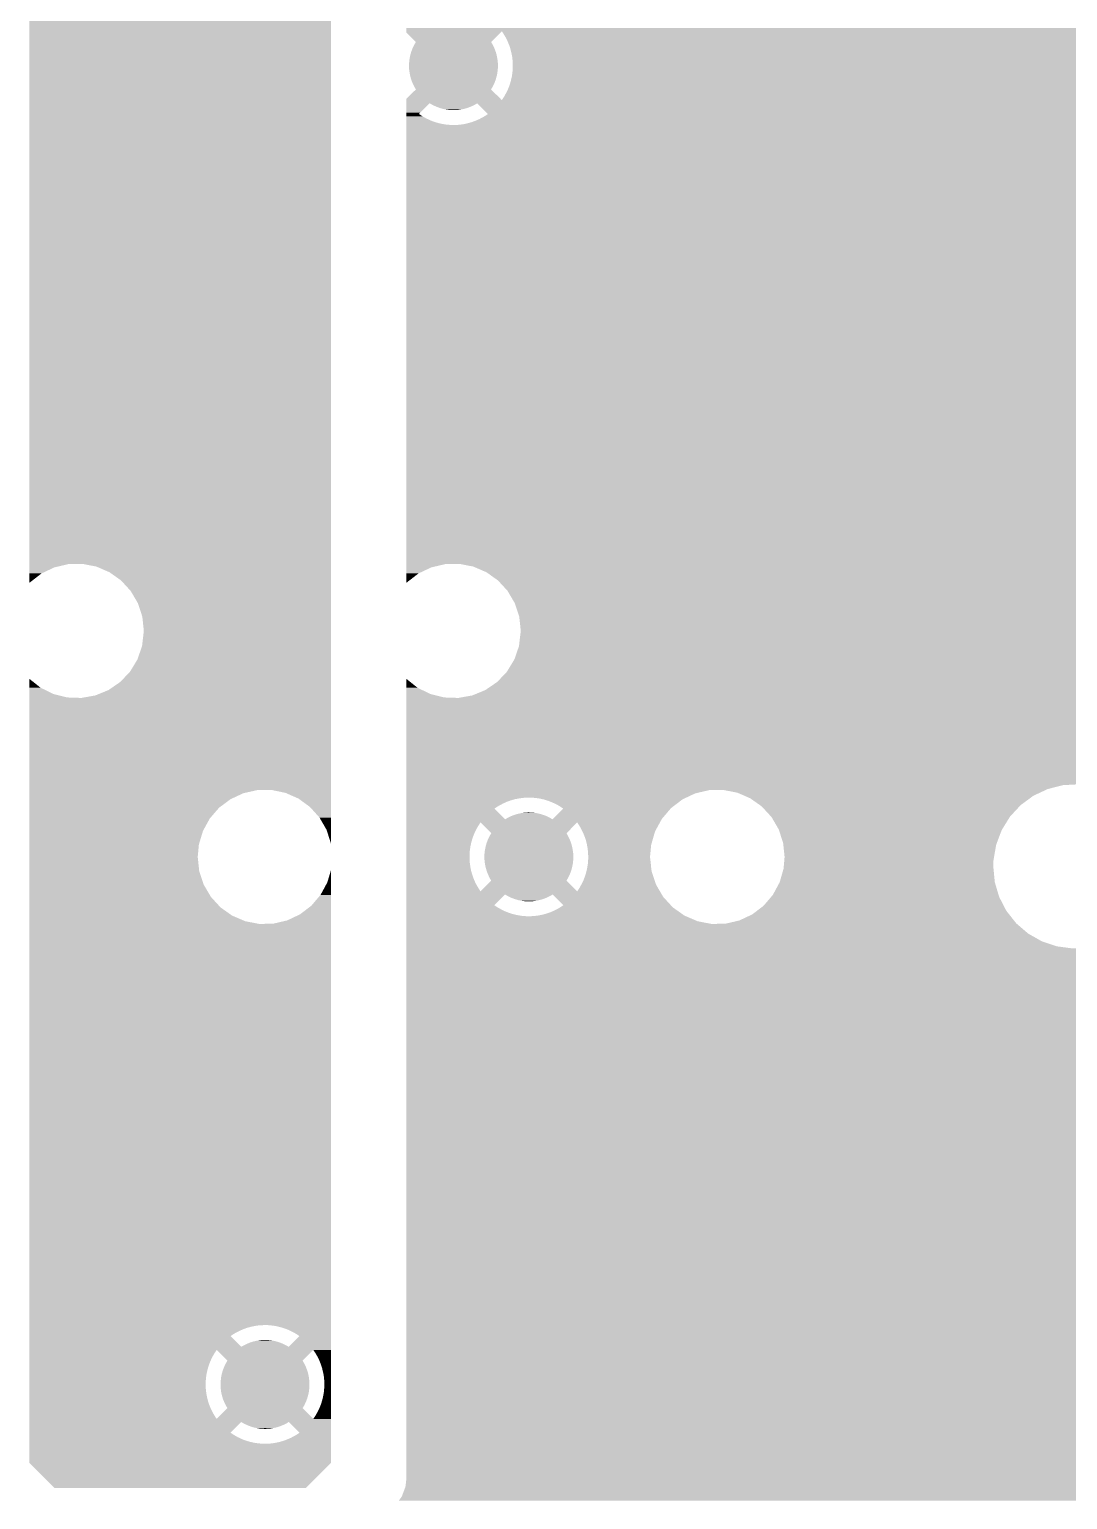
# Model space of a CAD drawing. Extents: x 295 to 953, y 10 to 290.
# Drawn here: x 787.77 to 803.16, y 104.73 to 126.54 of the extents above; entities that cross this region are included whole.
import ezdxf

# ---------------------------------------------------------------- set-up
doc = ezdxf.new("R2010")
doc.units = 0
doc.header["$LTSCALE"] = 5
doc.header["$MEASUREMENT"] = 0
doc.layers.add('PWR1', color=7, linetype='CONTINUOUS')

msp = doc.modelspace()

# ---------------------------------------------------------------- linework, layer by layer
at = {"layer": 'PWR1'}
for points in [[(787.768, 125.299), (787.768, 134.504), (792.238, 125.299), (792.238, 134.504)], [(793.356, 126.516), (793.356, 126.555), (832.612, 126.516), (832.612, 126.555)], [(793.356, 126.509), (793.356, 126.516), (806.68, 126.509), (806.813, 126.516)], [(793.356, 126.491), (793.356, 126.509), (794.753, 126.491), (794.771, 126.509)], [(793.497, 126.35), (793.356, 126.491), (794.612, 126.35), (794.753, 126.491)], [(794.775, 126.503), (794.771, 126.509), (806.58, 126.503), (806.68, 126.509)], [(794.795, 126.473), (794.775, 126.503), (806.462, 126.473), (806.58, 126.503)], [(794.811, 126.445), (794.795, 126.473), (806.354, 126.445), (806.462, 126.473)], [(793.431, 126.211), (793.447, 126.253), (794.678, 126.211), (794.662, 126.253)], [(793.447, 126.253), (793.45, 126.261), (794.662, 126.253), (794.659, 126.261)], [(793.45, 126.261), (793.47, 126.303), (794.659, 126.261), (794.639, 126.303)], [(793.47, 126.303), (793.474, 126.31), (794.639, 126.303), (794.635, 126.31)], [(793.474, 126.31), (793.497, 126.35), (794.635, 126.31), (794.612, 126.35)], [(794.827, 126.419), (794.811, 126.445), (806.298, 126.419), (806.354, 126.445)], [(794.855, 126.363), (794.827, 126.419), (806.179, 126.363), (806.298, 126.419)], [(794.862, 126.346), (794.855, 126.363), (806.144, 126.346), (806.179, 126.363)], [(794.879, 126.305), (794.862, 126.346), (806.088, 126.305), (806.144, 126.346)], [(794.899, 126.245), (794.879, 126.305), (806.007, 126.245), (806.088, 126.305)], [(793.395, 125.998), (793.397, 126.043), (794.714, 125.998), (794.712, 126.043)], [(793.397, 126.043), (793.398, 126.052), (794.712, 126.043), (794.711, 126.052)], [(793.398, 126.052), (793.403, 126.097), (794.711, 126.052), (794.706, 126.097)], [(793.403, 126.097), (793.404, 126.106), (794.706, 126.097), (794.705, 126.106)], [(793.404, 126.106), (793.413, 126.15), (794.705, 126.106), (794.695, 126.15)], [(793.413, 126.15), (793.415, 126.159), (794.695, 126.15), (794.694, 126.159)], [(793.415, 126.159), (793.428, 126.203), (794.694, 126.159), (794.681, 126.203)], [(793.428, 126.203), (793.431, 126.211), (794.681, 126.203), (794.678, 126.211)], [(794.908, 126.208), (794.899, 126.245), (805.956, 126.208), (806.007, 126.245)], [(794.914, 126.184), (794.908, 126.208), (805.934, 126.184), (805.956, 126.208)], [(794.926, 126.123), (794.914, 126.184), (805.877, 126.123), (805.934, 126.184)], [(794.932, 126.06), (794.926, 126.123), (805.819, 126.06), (805.877, 126.123)], [(794.933, 126.037), (794.932, 126.06), (805.797, 126.037), (805.819, 126.06)], [(794.934, 125.998), (794.933, 126.037), (805.773, 125.998), (805.797, 126.037)], [(793.397, 125.952), (793.395, 125.998), (794.712, 125.952), (794.714, 125.998)], [(793.397, 125.943), (793.397, 125.952), (794.711, 125.943), (794.712, 125.952)], [(793.403, 125.898), (793.397, 125.943), (794.706, 125.898), (794.711, 125.943)], [(793.404, 125.889), (793.403, 125.898), (794.705, 125.889), (794.706, 125.898)], [(793.413, 125.845), (793.404, 125.889), (794.696, 125.845), (794.705, 125.889)], [(793.415, 125.836), (793.413, 125.845), (794.693, 125.836), (794.696, 125.845)], [(793.428, 125.793), (793.415, 125.836), (794.681, 125.793), (794.693, 125.836)], [(794.904, 125.769), (794.918, 125.83), (805.648, 125.769), (805.671, 125.83)], [(794.918, 125.83), (794.92, 125.838), (805.671, 125.83), (805.675, 125.838)], [(794.92, 125.838), (794.928, 125.892), (805.675, 125.838), (805.708, 125.892)], [(794.928, 125.892), (794.933, 125.954), (805.708, 125.892), (805.746, 125.954)], [(794.933, 125.954), (794.934, 125.998), (805.746, 125.954), (805.773, 125.998)], [(793.356, 125.505), (793.497, 125.645), (794.753, 125.505), (794.612, 125.645)], [(793.43, 125.784), (793.428, 125.793), (794.678, 125.784), (794.681, 125.793)], [(793.447, 125.742), (793.43, 125.784), (794.662, 125.742), (794.678, 125.784)], [(793.45, 125.734), (793.447, 125.742), (794.658, 125.734), (794.662, 125.742)], [(793.47, 125.693), (793.45, 125.734), (794.639, 125.693), (794.658, 125.734)], [(793.474, 125.685), (793.47, 125.693), (794.635, 125.685), (794.639, 125.693)], [(793.497, 125.646), (793.474, 125.685), (794.612, 125.646), (794.635, 125.685)], [(793.497, 125.645), (793.497, 125.646), (794.612, 125.645), (794.612, 125.646)], [(794.805, 125.539), (794.836, 125.594), (805.578, 125.539), (805.587, 125.594)], [(794.836, 125.594), (794.849, 125.621), (805.587, 125.594), (805.592, 125.621)], [(794.849, 125.621), (794.863, 125.65), (805.592, 125.621), (805.603, 125.65)], [(794.863, 125.65), (794.886, 125.709), (805.603, 125.65), (805.626, 125.709)], [(794.886, 125.709), (794.904, 125.769), (805.626, 125.709), (805.648, 125.769)], [(793.356, 125.504), (793.356, 125.505), (794.753, 125.504), (794.753, 125.505)], [(793.356, 125.487), (793.356, 125.504), (794.771, 125.487), (794.753, 125.504)], [(793.356, 125.44), (793.356, 125.487), (805.561, 125.44), (805.569, 125.487)], [(793.356, 125.299), (793.356, 125.44), (793.561, 125.299), (793.702, 125.44)], [(793.735, 125.421), (793.702, 125.44), (794.375, 125.421), (794.406, 125.44)], [(793.749, 125.413), (793.735, 125.421), (794.358, 125.413), (794.375, 125.421)], [(793.784, 125.397), (793.749, 125.413), (794.326, 125.397), (794.358, 125.413)], [(793.798, 125.39), (793.784, 125.397), (794.309, 125.39), (794.326, 125.397)], [(793.834, 125.377), (793.798, 125.39), (794.276, 125.377), (794.309, 125.39)], [(793.849, 125.371), (793.834, 125.377), (794.258, 125.371), (794.276, 125.377)], [(794.456, 125.391), (794.406, 125.44), (805.552, 125.391), (805.561, 125.44)], [(794.547, 125.299), (794.456, 125.391), (805.549, 125.299), (805.552, 125.391)], [(794.771, 125.487), (794.805, 125.539), (805.569, 125.487), (805.578, 125.539)], [(787.768, 118.609), (787.768, 125.299), (792.238, 118.609), (792.238, 125.299)], [(793.356, 125.281), (793.356, 125.299), (793.543, 125.281), (793.561, 125.299)], [(793.356, 125.247), (793.356, 125.281), (793.596, 125.247), (793.543, 125.281)], [(793.356, 125.216), (793.356, 125.247), (793.65, 125.216), (793.596, 125.247)], [(793.356, 125.189), (793.356, 125.216), (793.707, 125.189), (793.65, 125.216)], [(793.356, 125.166), (793.356, 125.189), (793.765, 125.166), (793.707, 125.189)], [(793.356, 125.148), (793.356, 125.166), (793.825, 125.148), (793.765, 125.166)], [(793.886, 125.36), (793.849, 125.371), (794.224, 125.36), (794.258, 125.371)], [(793.902, 125.356), (793.886, 125.36), (794.205, 125.356), (794.224, 125.36)], [(793.94, 125.349), (793.902, 125.356), (794.171, 125.349), (794.205, 125.356)], [(793.955, 125.346), (793.94, 125.349), (794.15, 125.346), (794.171, 125.349)], [(793.996, 125.341), (793.955, 125.346), (794.117, 125.341), (794.15, 125.346)], [(794.009, 125.34), (793.996, 125.341), (794.091, 125.34), (794.117, 125.341)], [(794.063, 125.338), (794.009, 125.34), (794.063, 125.338), (794.091, 125.34)], [(794.26, 125.142), (794.32, 125.159), (805.564, 125.142), (805.562, 125.159)], [(794.32, 125.159), (794.379, 125.18), (805.562, 125.159), (805.56, 125.18)], [(794.379, 125.18), (794.437, 125.205), (805.56, 125.18), (805.558, 125.205)], [(794.437, 125.205), (794.492, 125.234), (805.558, 125.205), (805.555, 125.234)], [(794.492, 125.234), (794.546, 125.267), (805.555, 125.234), (805.552, 125.267)], [(794.546, 125.267), (794.565, 125.281), (805.552, 125.267), (805.551, 125.281)], [(794.565, 125.281), (794.547, 125.299), (805.551, 125.281), (805.549, 125.299)], [(793.356, 125.134), (793.356, 125.148), (793.886, 125.134), (793.825, 125.148)], [(793.356, 125.124), (793.356, 125.134), (793.948, 125.124), (793.886, 125.134)], [(793.356, 125.119), (793.356, 125.124), (794.011, 125.119), (793.948, 125.124)], [(793.356, 125.118), (793.356, 125.119), (794.074, 125.118), (794.011, 125.119)], [(793.356, 125.067), (793.356, 125.118), (805.571, 125.067), (805.566, 125.118)], [(793.356, 124.844), (793.356, 125.067), (805.637, 124.844), (805.571, 125.067)], [(794.074, 125.118), (794.136, 125.121), (805.566, 125.118), (805.566, 125.121)], [(794.136, 125.121), (794.198, 125.129), (805.566, 125.121), (805.565, 125.129)], [(794.198, 125.129), (794.26, 125.142), (805.565, 125.129), (805.564, 125.142)], [(793.356, 124.637), (793.356, 124.844), (805.745, 124.637), (805.637, 124.844)], [(793.356, 124.454), (793.356, 124.637), (805.89, 124.454), (805.745, 124.637)], [(793.356, 124.302), (793.356, 124.454), (806.067, 124.302), (805.89, 124.454)], [(793.356, 124.187), (793.356, 124.302), (806.269, 124.187), (806.067, 124.302)], [(793.356, 124.113), (793.356, 124.187), (806.49, 124.113), (806.269, 124.187)], [(793.356, 124.082), (793.356, 124.113), (806.721, 124.082), (806.49, 124.113)], [(793.356, 122.102), (793.356, 124.082), (832.612, 122.102), (832.612, 124.082)], [(793.356, 122.098), (793.356, 122.102), (824.107, 122.098), (824.317, 122.102)], [(793.356, 122.05), (793.356, 122.098), (823.901, 122.05), (824.107, 122.098)], [(793.356, 121.96), (793.356, 122.05), (823.711, 121.96), (823.901, 122.05)], [(793.356, 121.832), (793.356, 121.96), (823.543, 121.832), (823.711, 121.96)], [(793.356, 121.671), (793.356, 121.832), (823.406, 121.671), (823.543, 121.832)], [(793.356, 121.486), (793.356, 121.671), (823.306, 121.486), (823.406, 121.671)], [(793.356, 121.283), (793.356, 121.486), (823.248, 121.283), (823.306, 121.486)], [(793.356, 121.108), (793.356, 121.283), (823.232, 121.108), (823.248, 121.283)], [(793.356, 120.898), (793.356, 121.108), (823.254, 120.898), (823.232, 121.108)], [(793.356, 120.698), (793.356, 120.898), (823.32, 120.698), (823.254, 120.898)], [(793.356, 120.516), (793.356, 120.698), (823.427, 120.516), (823.32, 120.698)], [(793.356, 120.361), (793.356, 120.516), (823.569, 120.361), (823.427, 120.516)], [(793.356, 120.238), (793.356, 120.361), (823.741, 120.238), (823.569, 120.361)], [(793.356, 120.155), (793.356, 120.238), (823.935, 120.155), (823.741, 120.238)], [(793.356, 120.115), (793.356, 120.155), (824.142, 120.115), (823.935, 120.155)], [(793.356, 118.609), (793.356, 120.115), (832.612, 118.609), (832.612, 120.115)], [(787.768, 118.605), (787.768, 118.609), (788.343, 118.605), (788.554, 118.609)], [(787.768, 118.557), (787.768, 118.605), (788.138, 118.557), (788.343, 118.605)], [(787.768, 118.467), (787.768, 118.557), (787.947, 118.467), (788.138, 118.557)], [(787.768, 118.329), (787.768, 118.467), (787.769, 118.329), (787.947, 118.467)], [(788.761, 118.569), (788.554, 118.609), (792.238, 118.569), (792.238, 118.609)], [(788.955, 118.485), (788.761, 118.569), (792.238, 118.485), (792.238, 118.569)], [(789.127, 118.363), (788.955, 118.485), (792.238, 118.363), (792.238, 118.485)], [(793.356, 118.605), (793.356, 118.609), (793.931, 118.605), (794.142, 118.609)], [(793.356, 118.557), (793.356, 118.605), (793.726, 118.557), (793.931, 118.605)], [(793.356, 118.467), (793.356, 118.557), (793.535, 118.467), (793.726, 118.557)], [(793.356, 118.329), (793.356, 118.467), (793.357, 118.329), (793.535, 118.467)], [(794.349, 118.569), (794.142, 118.609), (832.612, 118.569), (832.612, 118.609)], [(794.519, 118.495), (794.349, 118.569), (832.612, 118.495), (832.612, 118.569)], [(794.527, 118.492), (794.519, 118.495), (826.942, 118.492), (827.004, 118.495)], [(794.543, 118.485), (794.527, 118.492), (826.89, 118.485), (826.942, 118.492)], [(794.545, 118.484), (794.543, 118.485), (826.879, 118.484), (826.89, 118.485)], [(794.562, 118.471), (794.545, 118.484), (826.818, 118.471), (826.879, 118.484)], [(794.586, 118.455), (794.562, 118.471), (826.758, 118.455), (826.818, 118.471)], [(794.616, 118.433), (794.586, 118.455), (826.699, 118.433), (826.758, 118.455)], [(794.651, 118.408), (794.616, 118.433), (826.641, 118.408), (826.699, 118.433)], [(794.692, 118.379), (794.651, 118.408), (826.586, 118.379), (826.641, 118.408)], [(787.769, 118.328), (787.768, 118.329), (787.769, 118.328), (787.769, 118.329)], [(789.269, 118.208), (789.127, 118.363), (792.238, 118.208), (792.238, 118.363)], [(789.376, 118.026), (789.269, 118.208), (792.238, 118.026), (792.238, 118.208)], [(793.357, 118.328), (793.356, 118.329), (793.357, 118.328), (793.357, 118.329)], [(794.715, 118.363), (794.692, 118.379), (826.56, 118.363), (826.586, 118.379)], [(794.731, 118.346), (794.715, 118.363), (826.532, 118.346), (826.56, 118.363)], [(794.743, 118.332), (794.731, 118.346), (826.513, 118.332), (826.532, 118.346)], [(794.857, 118.208), (794.743, 118.332), (826.637, 118.208), (826.513, 118.332)], [(794.877, 118.173), (794.857, 118.208), (826.671, 118.173), (826.637, 118.208)], [(789.442, 117.825), (789.376, 118.026), (792.238, 117.825), (792.238, 118.026)], [(794.904, 118.127), (794.877, 118.173), (832.612, 118.127), (832.612, 118.173)], [(794.935, 118.074), (794.904, 118.127), (826.272, 118.074), (826.307, 118.127)], [(794.964, 118.026), (794.935, 118.074), (826.245, 118.026), (826.272, 118.074)], [(794.966, 118.02), (794.964, 118.026), (826.242, 118.02), (826.245, 118.026)], [(794.984, 117.963), (794.966, 118.02), (826.215, 117.963), (826.242, 118.02)], [(795.003, 117.905), (794.984, 117.963), (826.192, 117.905), (826.215, 117.963)], [(789.464, 117.616), (789.442, 117.825), (792.238, 117.616), (792.238, 117.825)], [(795.023, 117.845), (795.003, 117.905), (826.174, 117.845), (826.192, 117.905)], [(795.03, 117.825), (795.023, 117.845), (826.169, 117.825), (826.174, 117.845)], [(795.034, 117.783), (795.03, 117.825), (826.16, 117.783), (826.169, 117.825)], [(795.041, 117.722), (795.034, 117.783), (826.15, 117.722), (826.16, 117.783)], [(789.438, 117.391), (789.464, 117.616), (792.238, 117.391), (792.238, 117.616)], [(795.035, 117.472), (795.042, 117.534), (826.155, 117.472), (826.147, 117.534)], [(795.047, 117.659), (795.041, 117.722), (826.145, 117.659), (826.15, 117.722)], [(795.042, 117.534), (795.05, 117.596), (826.147, 117.534), (826.144, 117.596)], [(795.052, 117.616), (795.047, 117.659), (826.144, 117.616), (826.145, 117.659)], [(795.05, 117.596), (795.052, 117.616), (826.144, 117.596), (826.144, 117.616)], [(789.369, 117.191), (789.438, 117.391), (792.238, 117.191), (792.238, 117.391)], [(794.991, 117.291), (795.012, 117.35), (826.206, 117.291), (826.185, 117.35)], [(795.012, 117.35), (795.026, 117.391), (826.185, 117.35), (826.173, 117.391)], [(795.026, 117.391), (795.028, 117.41), (826.173, 117.391), (826.168, 117.41)], [(795.028, 117.41), (795.035, 117.472), (826.168, 117.41), (826.155, 117.472)], [(789.26, 117.011), (789.369, 117.191), (792.238, 117.011), (792.238, 117.191)], [(794.876, 117.058), (794.904, 117.105), (832.612, 117.058), (832.612, 117.105)], [(794.904, 117.105), (794.916, 117.124), (826.307, 117.105), (826.293, 117.124)], [(794.916, 117.124), (794.949, 117.178), (826.293, 117.124), (826.26, 117.178)], [(794.949, 117.178), (794.957, 117.191), (826.26, 117.178), (826.253, 117.191)], [(794.957, 117.191), (794.972, 117.233), (826.253, 117.191), (826.231, 117.233)], [(794.972, 117.233), (794.991, 117.291), (826.231, 117.233), (826.206, 117.291)], [(787.768, 116.772), (787.768, 116.903), (787.934, 116.772), (787.769, 116.903)], [(789.115, 116.858), (789.26, 117.011), (792.238, 116.858), (792.238, 117.011)], [(793.356, 116.772), (793.356, 116.903), (793.522, 116.772), (793.357, 116.903)], [(794.709, 116.865), (794.742, 116.899), (826.565, 116.865), (826.513, 116.899)], [(794.742, 116.899), (794.848, 117.011), (826.513, 116.899), (826.624, 117.011)], [(794.848, 117.011), (794.876, 117.058), (826.624, 117.011), (826.671, 117.058)], [(787.768, 116.679), (787.768, 116.772), (788.123, 116.679), (787.934, 116.772)], [(787.768, 116.628), (787.768, 116.679), (788.328, 116.628), (788.123, 116.679)], [(788.539, 116.621), (788.746, 116.658), (792.238, 116.621), (792.238, 116.658)], [(788.746, 116.658), (788.941, 116.738), (792.238, 116.658), (792.238, 116.738)], [(788.941, 116.738), (789.115, 116.858), (792.238, 116.738), (792.238, 116.858)], [(793.356, 116.679), (793.356, 116.772), (793.711, 116.679), (793.522, 116.772)], [(793.356, 116.628), (793.356, 116.679), (793.916, 116.628), (793.711, 116.679)], [(794.127, 116.621), (794.334, 116.658), (832.612, 116.621), (832.612, 116.658)], [(794.334, 116.658), (794.523, 116.736), (832.612, 116.658), (832.612, 116.736)], [(794.523, 116.736), (794.525, 116.737), (827.043, 116.736), (826.98, 116.737)], [(794.525, 116.737), (794.529, 116.738), (826.98, 116.737), (826.959, 116.738)], [(794.529, 116.738), (794.534, 116.742), (826.959, 116.738), (826.918, 116.742)], [(794.534, 116.742), (794.548, 116.752), (826.918, 116.742), (826.856, 116.752)], [(794.548, 116.752), (794.569, 116.766), (826.856, 116.752), (826.795, 116.766)], [(794.569, 116.766), (794.596, 116.784), (826.795, 116.766), (826.735, 116.784)], [(794.596, 116.784), (794.629, 116.807), (826.735, 116.784), (826.676, 116.807)], [(794.629, 116.807), (794.668, 116.834), (826.676, 116.807), (826.619, 116.834)], [(794.668, 116.834), (794.703, 116.858), (826.619, 116.834), (826.577, 116.858)], [(794.703, 116.858), (794.709, 116.865), (826.577, 116.858), (826.565, 116.865)], [(787.768, 116.621), (787.768, 116.628), (788.539, 116.621), (788.328, 116.628)], [(787.768, 115.256), (787.768, 116.621), (792.238, 115.256), (792.238, 116.621)], [(793.356, 116.621), (793.356, 116.628), (794.127, 116.621), (793.916, 116.628)], [(793.356, 115.815), (793.356, 116.621), (832.612, 115.815), (832.612, 116.621)], [(793.356, 115.811), (793.356, 115.815), (807.343, 115.811), (807.553, 115.815)], [(793.356, 115.763), (793.356, 115.811), (807.137, 115.763), (807.343, 115.811)], [(793.356, 115.673), (793.356, 115.763), (806.947, 115.673), (807.137, 115.763)], [(793.356, 115.545), (793.356, 115.673), (806.779, 115.545), (806.947, 115.673)], [(793.356, 115.385), (793.356, 115.545), (806.642, 115.385), (806.779, 115.545)], [(793.356, 115.34), (793.356, 115.385), (806.618, 115.34), (806.642, 115.385)], [(787.768, 115.254), (787.768, 115.256), (791.146, 115.254), (791.357, 115.256)], [(787.768, 115.208), (787.768, 115.254), (790.941, 115.208), (791.146, 115.254)], [(787.768, 115.119), (787.768, 115.208), (790.749, 115.119), (790.941, 115.208)], [(791.564, 115.213), (791.357, 115.256), (792.238, 115.213), (792.238, 115.256)], [(791.757, 115.128), (791.564, 115.213), (792.238, 115.128), (792.238, 115.213)], [(791.927, 115.004), (791.757, 115.128), (792.238, 115.004), (792.238, 115.128)], [(793.356, 115.327), (793.356, 115.34), (803.088, 115.327), (803.32, 115.34)], [(793.356, 115.269), (793.356, 115.327), (802.862, 115.269), (803.088, 115.327)], [(793.356, 115.256), (793.356, 115.269), (802.835, 115.256), (802.862, 115.269)], [(793.356, 115.253), (793.356, 115.256), (797.843, 115.253), (798.054, 115.256)], [(793.356, 115.205), (793.356, 115.253), (797.638, 115.205), (797.843, 115.253)], [(793.356, 115.143), (793.356, 115.205), (797.506, 115.143), (797.638, 115.205)], [(793.356, 115.139), (793.356, 115.143), (795.09, 115.139), (795.153, 115.143)], [(793.356, 115.131), (793.356, 115.139), (795.028, 115.131), (795.09, 115.139)], [(793.356, 115.119), (793.356, 115.131), (794.966, 115.119), (795.028, 115.131)], [(795.215, 115.142), (795.153, 115.143), (797.505, 115.142), (797.506, 115.143)], [(795.278, 115.137), (795.215, 115.142), (797.493, 115.137), (797.505, 115.142)], [(795.34, 115.127), (795.278, 115.137), (797.473, 115.127), (797.493, 115.137)], [(795.392, 115.115), (795.34, 115.127), (797.447, 115.115), (797.473, 115.127)], [(798.261, 115.216), (798.054, 115.256), (802.749, 115.216), (802.835, 115.256)], [(798.368, 115.17), (798.261, 115.216), (802.651, 115.17), (802.749, 115.216)], [(798.454, 115.132), (798.368, 115.17), (802.6, 115.132), (802.651, 115.17)], [(798.596, 115.032), (798.454, 115.132), (802.463, 115.032), (802.6, 115.132)], [(787.768, 114.993), (787.768, 115.119), (790.58, 114.993), (790.749, 115.119)], [(787.768, 114.833), (787.768, 114.993), (790.442, 114.833), (790.58, 114.993)], [(792.068, 114.847), (791.927, 115.004), (792.238, 114.847), (792.238, 115.004)], [(793.356, 115.102), (793.356, 115.119), (794.906, 115.102), (794.966, 115.119)], [(793.356, 115.081), (793.356, 115.102), (794.847, 115.081), (794.906, 115.102)], [(793.356, 115.055), (793.356, 115.081), (794.79, 115.055), (794.847, 115.081)], [(793.356, 115.026), (793.356, 115.055), (794.734, 115.026), (794.79, 115.055)], [(793.356, 114.993), (793.356, 115.026), (794.681, 114.993), (794.734, 115.026)], [(793.356, 114.979), (793.356, 114.993), (794.661, 114.979), (794.681, 114.993)], [(793.356, 114.82), (793.356, 114.979), (794.82, 114.82), (794.661, 114.979)], [(795.021, 114.904), (795.055, 114.912), (795.325, 114.904), (795.286, 114.912)], [(795.055, 114.912), (795.076, 114.915), (795.286, 114.912), (795.271, 114.915)], [(795.076, 114.915), (795.109, 114.919), (795.271, 114.915), (795.23, 114.919)], [(795.109, 114.919), (795.135, 114.921), (795.23, 114.919), (795.218, 114.921)], [(795.135, 114.921), (795.163, 114.922), (795.218, 114.921), (795.163, 114.922)], [(795.401, 115.113), (795.392, 115.115), (797.444, 115.113), (797.447, 115.115)], [(795.461, 115.094), (795.401, 115.113), (797.42, 115.094), (797.444, 115.113)], [(795.519, 115.071), (795.461, 115.094), (797.391, 115.071), (797.42, 115.094)], [(795.576, 115.045), (795.519, 115.071), (797.356, 115.045), (797.391, 115.071)], [(795.53, 114.826), (795.683, 114.979), (797.143, 114.826), (797.273, 114.979)], [(795.631, 115.014), (795.576, 115.045), (797.315, 115.014), (797.356, 115.045)], [(795.672, 114.986), (795.631, 115.014), (797.279, 114.986), (797.315, 115.014)], [(795.683, 114.979), (795.672, 114.986), (797.273, 114.979), (797.279, 114.986)], [(798.626, 115.01), (798.596, 115.032), (802.443, 115.01), (802.463, 115.032)], [(798.763, 114.861), (798.626, 115.01), (802.305, 114.861), (802.443, 115.01)], [(787.768, 114.649), (787.768, 114.833), (790.341, 114.649), (790.442, 114.833)], [(792.173, 114.665), (792.068, 114.847), (792.238, 114.665), (792.238, 114.847)], [(793.356, 114.774), (793.356, 114.82), (797.115, 114.774), (797.14, 114.82)], [(793.356, 114.722), (793.356, 114.774), (794.421, 114.722), (794.455, 114.774)], [(793.356, 114.667), (793.356, 114.722), (794.39, 114.667), (794.421, 114.722)], [(794.614, 114.615), (794.455, 114.774), (795.73, 114.615), (795.888, 114.774)], [(794.82, 114.82), (794.852, 114.839), (795.524, 114.82), (795.491, 114.839)], [(794.852, 114.839), (794.868, 114.847), (795.491, 114.839), (795.477, 114.847)], [(794.868, 114.847), (794.9, 114.864), (795.477, 114.847), (795.443, 114.864)], [(794.9, 114.864), (794.917, 114.871), (795.443, 114.864), (795.428, 114.871)], [(794.917, 114.871), (794.95, 114.884), (795.428, 114.871), (795.392, 114.884)], [(794.95, 114.884), (794.969, 114.889), (795.392, 114.884), (795.377, 114.889)], [(794.969, 114.889), (795.002, 114.9), (795.377, 114.889), (795.34, 114.9)], [(795.002, 114.9), (795.021, 114.904), (795.34, 114.9), (795.325, 114.904)], [(795.524, 114.82), (795.53, 114.826), (797.14, 114.82), (797.143, 114.826)], [(795.913, 114.738), (795.888, 114.774), (797.095, 114.738), (797.115, 114.774)], [(795.945, 114.684), (795.913, 114.738), (797.066, 114.684), (797.095, 114.738)], [(798.769, 114.855), (798.763, 114.861), (802.301, 114.855), (802.305, 114.861)], [(798.875, 114.673), (798.769, 114.855), (802.189, 114.673), (802.301, 114.855)], [(787.768, 114.447), (787.768, 114.649), (790.28, 114.447), (790.341, 114.649)], [(792.237, 114.464), (792.173, 114.665), (792.238, 114.464), (792.238, 114.665)], [(793.356, 114.61), (793.356, 114.667), (794.363, 114.61), (794.39, 114.667)], [(793.356, 114.552), (793.356, 114.61), (794.341, 114.552), (794.363, 114.61)], [(793.356, 114.492), (793.356, 114.552), (794.322, 114.492), (794.341, 114.552)], [(793.356, 114.431), (793.356, 114.492), (794.308, 114.431), (794.322, 114.492)], [(794.545, 114.468), (794.548, 114.476), (795.798, 114.468), (795.796, 114.476)], [(794.548, 114.476), (794.564, 114.519), (795.796, 114.476), (795.779, 114.519)], [(794.564, 114.519), (794.568, 114.527), (795.779, 114.519), (795.776, 114.527)], [(794.568, 114.527), (794.587, 114.568), (795.776, 114.527), (795.756, 114.568)], [(794.587, 114.568), (794.592, 114.575), (795.756, 114.568), (795.752, 114.575)], [(794.592, 114.575), (794.614, 114.615), (795.752, 114.575), (795.73, 114.615)], [(795.967, 114.64), (795.945, 114.684), (797.043, 114.64), (797.066, 114.684)], [(795.973, 114.628), (795.967, 114.64), (797.039, 114.628), (797.043, 114.64)], [(795.997, 114.57), (795.973, 114.628), (797.022, 114.57), (797.039, 114.628)], [(796.017, 114.51), (795.997, 114.57), (797.005, 114.51), (797.022, 114.57)], [(796.032, 114.45), (796.017, 114.51), (796.987, 114.45), (797.005, 114.51)], [(798.879, 114.662), (798.875, 114.673), (802.182, 114.662), (802.189, 114.673)], [(798.941, 114.472), (798.879, 114.662), (802.11, 114.472), (802.182, 114.662)], [(787.768, 114.263), (787.768, 114.447), (790.263, 114.263), (790.28, 114.447)], [(787.768, 114.053), (787.768, 114.263), (790.285, 114.053), (790.263, 114.263)], [(792.237, 114.464), (792.237, 114.464), (792.237, 114.464), (792.238, 114.464)], [(793.356, 114.369), (793.356, 114.431), (794.298, 114.369), (794.308, 114.431)], [(793.356, 114.306), (793.356, 114.369), (794.293, 114.306), (794.298, 114.369)], [(793.356, 114.244), (793.356, 114.306), (794.292, 114.244), (794.293, 114.306)], [(794.513, 114.263), (794.514, 114.308), (795.831, 114.263), (795.829, 114.308)], [(794.514, 114.217), (794.513, 114.263), (795.83, 114.217), (795.831, 114.263)], [(794.514, 114.308), (794.515, 114.317), (795.829, 114.308), (795.829, 114.317)], [(794.515, 114.317), (794.52, 114.362), (795.829, 114.317), (795.823, 114.362)], [(794.52, 114.362), (794.522, 114.371), (795.823, 114.362), (795.822, 114.371)], [(794.522, 114.371), (794.531, 114.416), (795.822, 114.371), (795.813, 114.416)], [(794.531, 114.416), (794.533, 114.424), (795.813, 114.416), (795.811, 114.424)], [(794.533, 114.424), (794.545, 114.468), (795.811, 114.424), (795.798, 114.468)], [(796.034, 114.438), (796.032, 114.45), (796.984, 114.438), (796.987, 114.45)], [(796.043, 114.388), (796.034, 114.438), (796.98, 114.388), (796.984, 114.438)], [(796.05, 114.325), (796.043, 114.388), (796.974, 114.325), (796.98, 114.388)], [(796.052, 114.263), (796.05, 114.325), (796.968, 114.263), (796.974, 114.325)], [(796.051, 114.219), (796.052, 114.263), (796.973, 114.219), (796.968, 114.263)], [(798.944, 114.445), (798.941, 114.472), (802.1, 114.445), (802.11, 114.472)], [(798.963, 114.263), (798.944, 114.445), (802.068, 114.263), (802.1, 114.445)], [(798.959, 114.215), (798.963, 114.263), (802.06, 114.215), (802.068, 114.263)], [(787.768, 113.853), (787.768, 114.053), (790.351, 113.853), (790.285, 114.053)], [(792.184, 113.885), (792.237, 114.062), (792.238, 113.885), (792.238, 114.062)], [(792.237, 114.062), (792.237, 114.062), (792.238, 114.062), (792.237, 114.062)], [(793.356, 114.181), (793.356, 114.244), (794.296, 114.181), (794.292, 114.244)], [(793.356, 114.119), (793.356, 114.181), (794.304, 114.119), (794.296, 114.181)], [(793.356, 114.057), (793.356, 114.119), (794.316, 114.057), (794.304, 114.119)], [(793.356, 113.997), (793.356, 114.057), (794.333, 113.997), (794.316, 114.057)], [(794.515, 114.209), (794.514, 114.217), (795.829, 114.209), (795.83, 114.217)], [(794.52, 114.163), (794.515, 114.209), (795.824, 114.163), (795.829, 114.209)], [(794.521, 114.155), (794.52, 114.163), (795.822, 114.155), (795.824, 114.163)], [(794.531, 114.11), (794.521, 114.155), (795.813, 114.11), (795.822, 114.155)], [(794.533, 114.102), (794.531, 114.11), (795.811, 114.102), (795.813, 114.11)], [(794.546, 114.058), (794.533, 114.102), (795.799, 114.058), (795.811, 114.102)], [(794.548, 114.05), (794.546, 114.058), (795.796, 114.05), (795.799, 114.058)], [(794.565, 114.007), (794.548, 114.05), (795.78, 114.007), (795.796, 114.05)], [(796.022, 114.034), (796.026, 114.053), (796.997, 114.034), (796.991, 114.053)], [(796.026, 114.053), (796.036, 114.095), (796.991, 114.053), (796.986, 114.095)], [(796.036, 114.095), (796.046, 114.157), (796.986, 114.095), (796.98, 114.157)], [(796.046, 114.157), (796.051, 114.219), (796.98, 114.157), (796.973, 114.219)], [(798.891, 113.891), (798.948, 114.088), (802.079, 113.891), (802.06, 114.088)], [(798.948, 114.088), (798.951, 114.123), (802.06, 114.088), (802.056, 114.123)], [(798.951, 114.123), (798.959, 114.215), (802.056, 114.123), (802.06, 114.215)], [(787.768, 113.671), (787.768, 113.853), (790.458, 113.671), (790.351, 113.853)], [(792.084, 113.7), (792.184, 113.885), (792.238, 113.7), (792.238, 113.885)], [(793.356, 113.938), (793.356, 113.997), (794.354, 113.938), (794.333, 113.997)], [(793.356, 113.88), (793.356, 113.938), (794.379, 113.88), (794.354, 113.938)], [(793.356, 113.825), (793.356, 113.88), (794.409, 113.825), (794.379, 113.88)], [(793.356, 113.772), (793.356, 113.825), (794.442, 113.772), (794.409, 113.825)], [(794.455, 113.752), (794.614, 113.911), (795.888, 113.752), (795.73, 113.911)], [(794.568, 113.999), (794.565, 114.007), (795.776, 113.999), (795.78, 114.007)], [(794.588, 113.958), (794.568, 113.999), (795.757, 113.958), (795.776, 113.999)], [(794.591, 113.95), (794.588, 113.958), (795.752, 113.95), (795.757, 113.958)], [(794.614, 113.911), (794.591, 113.95), (795.73, 113.911), (795.752, 113.95)], [(795.923, 113.804), (795.95, 113.853), (797.085, 113.804), (797.057, 113.853)], [(795.95, 113.853), (795.954, 113.859), (797.057, 113.853), (797.055, 113.859)], [(795.954, 113.859), (795.981, 113.915), (797.055, 113.859), (797.036, 113.915)], [(795.981, 113.915), (796.003, 113.974), (797.036, 113.915), (797.017, 113.974)], [(796.003, 113.974), (796.022, 114.034), (797.017, 113.974), (796.997, 114.034)], [(798.789, 113.7), (798.889, 113.885), (802.135, 113.7), (802.08, 113.885)], [(798.889, 113.885), (798.891, 113.891), (802.08, 113.885), (802.079, 113.891)], [(787.768, 113.515), (787.768, 113.671), (790.6, 113.515), (790.458, 113.671)], [(791.947, 113.539), (792.084, 113.7), (792.238, 113.539), (792.238, 113.7)], [(793.356, 113.752), (793.356, 113.772), (794.455, 113.752), (794.442, 113.772)], [(793.356, 113.705), (793.356, 113.752), (797.143, 113.705), (797.116, 113.752)], [(793.356, 113.546), (793.356, 113.705), (794.661, 113.546), (794.82, 113.705)], [(794.853, 113.686), (794.82, 113.705), (795.492, 113.686), (795.524, 113.705)], [(794.867, 113.678), (794.853, 113.686), (795.476, 113.678), (795.492, 113.686)], [(794.901, 113.662), (794.867, 113.678), (795.444, 113.662), (795.476, 113.678)], [(794.916, 113.655), (794.901, 113.662), (795.427, 113.655), (795.444, 113.662)], [(794.952, 113.642), (794.916, 113.655), (795.393, 113.642), (795.427, 113.655)], [(794.967, 113.636), (794.952, 113.642), (795.375, 113.636), (795.393, 113.642)], [(795.004, 113.626), (794.967, 113.636), (795.342, 113.626), (795.375, 113.636)], [(795.019, 113.621), (795.004, 113.626), (795.322, 113.621), (795.342, 113.626)], [(795.058, 113.614), (795.019, 113.621), (795.289, 113.614), (795.322, 113.621)], [(795.072, 113.611), (795.058, 113.614), (795.268, 113.611), (795.289, 113.614)], [(795.113, 113.606), (795.072, 113.611), (795.235, 113.606), (795.268, 113.611)], [(795.126, 113.605), (795.113, 113.606), (795.209, 113.605), (795.235, 113.606)], [(795.181, 113.603), (795.126, 113.605), (795.181, 113.603), (795.209, 113.605)], [(795.558, 113.671), (795.524, 113.705), (797.163, 113.671), (797.143, 113.705)], [(795.683, 113.546), (795.558, 113.671), (797.277, 113.546), (797.163, 113.671)], [(795.888, 113.752), (795.923, 113.804), (797.116, 113.752), (797.085, 113.804)], [(798.652, 113.539), (798.762, 113.668), (802.211, 113.539), (802.145, 113.668)], [(798.762, 113.668), (798.789, 113.7), (802.145, 113.668), (802.135, 113.7)], [(787.768, 113.393), (787.768, 113.515), (790.772, 113.393), (790.6, 113.515)], [(787.768, 113.31), (787.768, 113.393), (790.966, 113.31), (790.772, 113.393)], [(791.589, 113.321), (791.779, 113.411), (792.238, 113.321), (792.238, 113.411)], [(791.779, 113.411), (791.947, 113.539), (792.238, 113.411), (792.238, 113.539)], [(793.356, 113.512), (793.356, 113.546), (794.713, 113.512), (794.661, 113.546)], [(793.356, 113.481), (793.356, 113.512), (794.768, 113.481), (794.713, 113.512)], [(793.356, 113.454), (793.356, 113.481), (794.825, 113.454), (794.768, 113.481)], [(793.356, 113.431), (793.356, 113.454), (794.883, 113.431), (794.825, 113.454)], [(793.356, 113.413), (793.356, 113.431), (794.943, 113.413), (794.883, 113.431)], [(793.356, 113.399), (793.356, 113.413), (795.004, 113.399), (794.943, 113.413)], [(793.356, 113.389), (793.356, 113.399), (795.066, 113.389), (795.004, 113.399)], [(793.356, 113.384), (793.356, 113.389), (795.129, 113.384), (795.066, 113.389)], [(793.356, 113.383), (793.356, 113.384), (795.191, 113.383), (795.129, 113.384)], [(793.356, 113.31), (793.356, 113.383), (797.671, 113.31), (797.501, 113.383)], [(795.191, 113.383), (795.254, 113.387), (797.501, 113.383), (797.493, 113.387)], [(795.254, 113.387), (795.305, 113.393), (797.493, 113.387), (797.477, 113.393)], [(795.305, 113.393), (795.316, 113.395), (797.477, 113.393), (797.475, 113.395)], [(795.316, 113.395), (795.377, 113.407), (797.475, 113.395), (797.458, 113.407)], [(795.377, 113.407), (795.438, 113.424), (797.458, 113.407), (797.434, 113.424)], [(795.438, 113.424), (795.497, 113.445), (797.434, 113.424), (797.405, 113.445)], [(795.497, 113.445), (795.554, 113.47), (797.405, 113.445), (797.369, 113.47)], [(795.554, 113.47), (795.61, 113.499), (797.369, 113.47), (797.328, 113.499)], [(795.61, 113.499), (795.635, 113.515), (797.328, 113.499), (797.306, 113.515)], [(795.635, 113.515), (795.663, 113.533), (797.306, 113.515), (797.29, 113.533)], [(795.663, 113.533), (795.683, 113.546), (797.29, 113.533), (797.277, 113.546)], [(798.294, 113.321), (798.485, 113.411), (802.363, 113.321), (802.292, 113.411)], [(798.485, 113.411), (798.55, 113.461), (802.292, 113.411), (802.252, 113.461)], [(798.55, 113.461), (798.652, 113.539), (802.252, 113.461), (802.211, 113.539)], [(787.768, 113.269), (787.768, 113.31), (791.173, 113.269), (790.966, 113.31)], [(787.768, 107.319), (787.768, 113.269), (792.238, 107.319), (792.238, 113.269)], [(791.173, 113.269), (791.383, 113.273), (792.238, 113.269), (792.238, 113.273)], [(791.383, 113.273), (791.589, 113.321), (792.238, 113.273), (792.238, 113.321)], [(793.356, 113.269), (793.356, 113.31), (797.878, 113.269), (797.671, 113.31)], [(793.356, 113.126), (793.356, 113.269), (802.574, 113.126), (802.407, 113.269)], [(797.878, 113.269), (798.089, 113.273), (802.407, 113.269), (802.403, 113.273)], [(798.089, 113.273), (798.111, 113.278), (802.403, 113.273), (802.397, 113.278)], [(798.111, 113.278), (798.294, 113.321), (802.397, 113.278), (802.363, 113.321)], [(793.356, 113.011), (793.356, 113.126), (802.777, 113.011), (802.574, 113.126)], [(793.356, 112.937), (793.356, 113.011), (802.998, 112.937), (802.777, 113.011)], [(793.356, 112.906), (793.356, 112.937), (803.229, 112.906), (802.998, 112.937)], [(793.356, 112.834), (793.356, 112.906), (818.153, 112.834), (818.053, 112.906)], [(793.356, 112.751), (793.356, 112.834), (818.347, 112.751), (818.153, 112.834)], [(793.356, 112.71), (793.356, 112.751), (818.554, 112.71), (818.347, 112.751)], [(793.356, 112.677), (793.356, 112.71), (823.569, 112.677), (823.539, 112.71)], [(793.356, 112.555), (793.356, 112.677), (823.741, 112.555), (823.569, 112.677)], [(793.356, 112.472), (793.356, 112.555), (823.935, 112.472), (823.741, 112.555)], [(793.356, 112.431), (793.356, 112.472), (824.142, 112.431), (823.935, 112.472)], [(793.356, 110.812), (793.356, 112.431), (832.612, 110.812), (832.612, 112.431)], [(793.356, 110.808), (793.356, 110.812), (826.942, 110.808), (827.004, 110.812)], [(793.356, 110.8), (793.356, 110.808), (826.879, 110.8), (826.942, 110.808)], [(793.356, 110.788), (793.356, 110.8), (826.818, 110.788), (826.879, 110.8)], [(793.356, 110.771), (793.356, 110.788), (826.758, 110.771), (826.818, 110.788)], [(793.356, 110.75), (793.356, 110.771), (826.699, 110.75), (826.758, 110.771)], [(793.356, 110.725), (793.356, 110.75), (826.641, 110.725), (826.699, 110.75)], [(793.356, 110.696), (793.356, 110.725), (826.586, 110.696), (826.641, 110.725)], [(793.356, 110.662), (793.356, 110.696), (826.532, 110.662), (826.586, 110.696)], [(793.356, 110.649), (793.356, 110.662), (826.513, 110.649), (826.532, 110.662)], [(793.356, 110.49), (793.356, 110.649), (826.671, 110.49), (826.513, 110.649)], [(793.356, 110.443), (793.356, 110.49), (832.612, 110.443), (832.612, 110.49)], [(793.356, 110.391), (793.356, 110.443), (826.272, 110.391), (826.307, 110.443)], [(793.356, 110.336), (793.356, 110.391), (826.242, 110.336), (826.272, 110.391)], [(793.356, 110.279), (793.356, 110.336), (826.215, 110.279), (826.242, 110.336)], [(793.356, 110.221), (793.356, 110.279), (826.192, 110.221), (826.215, 110.279)], [(793.356, 110.161), (793.356, 110.221), (826.174, 110.161), (826.192, 110.221)], [(793.356, 110.1), (793.356, 110.161), (826.16, 110.1), (826.174, 110.161)], [(793.356, 110.038), (793.356, 110.1), (826.15, 110.038), (826.16, 110.1)], [(793.356, 109.976), (793.356, 110.038), (826.145, 109.976), (826.15, 110.038)], [(793.356, 109.913), (793.356, 109.976), (826.144, 109.913), (826.145, 109.976)], [(793.356, 109.85), (793.356, 109.913), (826.147, 109.85), (826.144, 109.913)], [(793.356, 109.788), (793.356, 109.85), (826.155, 109.788), (826.147, 109.85)], [(793.356, 109.727), (793.356, 109.788), (826.168, 109.727), (826.155, 109.788)], [(793.356, 109.666), (793.356, 109.727), (826.185, 109.666), (826.168, 109.727)], [(793.356, 109.607), (793.356, 109.666), (826.206, 109.607), (826.185, 109.666)], [(793.356, 109.55), (793.356, 109.607), (826.231, 109.55), (826.206, 109.607)], [(793.356, 109.494), (793.356, 109.55), (826.26, 109.494), (826.231, 109.55)], [(793.356, 109.441), (793.356, 109.494), (826.293, 109.441), (826.26, 109.494)], [(793.356, 109.421), (793.356, 109.441), (826.307, 109.421), (826.293, 109.441)], [(793.356, 109.375), (793.356, 109.421), (832.612, 109.375), (832.612, 109.421)], [(793.356, 109.216), (793.356, 109.375), (826.513, 109.216), (826.671, 109.375)], [(793.356, 109.181), (793.356, 109.216), (826.565, 109.181), (826.513, 109.216)], [(793.356, 109.15), (793.356, 109.181), (826.619, 109.15), (826.565, 109.181)], [(793.356, 109.123), (793.356, 109.15), (826.676, 109.123), (826.619, 109.15)], [(793.356, 109.101), (793.356, 109.123), (826.735, 109.101), (826.676, 109.123)], [(793.356, 109.082), (793.356, 109.101), (826.795, 109.082), (826.735, 109.101)], [(793.356, 109.068), (793.356, 109.082), (826.856, 109.068), (826.795, 109.082)], [(793.356, 109.058), (793.356, 109.068), (826.918, 109.058), (826.856, 109.068)], [(793.356, 109.053), (793.356, 109.058), (826.98, 109.053), (826.918, 109.058)], [(793.356, 109.052), (793.356, 109.053), (827.043, 109.052), (826.98, 109.053)], [(793.356, 106.874), (793.356, 109.052), (832.612, 106.874), (832.612, 109.052)], [(787.768, 107.316), (787.768, 107.319), (791.178, 107.316), (791.241, 107.319)], [(787.768, 107.308), (787.768, 107.316), (791.116, 107.308), (791.178, 107.316)], [(787.768, 107.295), (787.768, 107.308), (791.055, 107.295), (791.116, 107.308)], [(787.768, 107.279), (787.768, 107.295), (790.994, 107.279), (791.055, 107.295)], [(787.768, 107.257), (787.768, 107.279), (790.935, 107.257), (790.994, 107.279)], [(791.366, 107.313), (791.304, 107.319), (792.238, 107.313), (792.238, 107.319)], [(791.428, 107.304), (791.366, 107.313), (792.238, 107.304), (792.238, 107.313)], [(791.489, 107.289), (791.428, 107.304), (792.238, 107.289), (792.238, 107.304)], [(791.549, 107.271), (791.489, 107.289), (792.238, 107.271), (792.238, 107.289)], [(787.768, 107.232), (787.768, 107.257), (790.878, 107.232), (790.935, 107.257)], [(787.768, 107.203), (787.768, 107.232), (790.822, 107.203), (790.878, 107.232)], [(787.768, 107.17), (787.768, 107.203), (790.769, 107.17), (790.822, 107.203)], [(787.768, 107.156), (787.768, 107.17), (790.749, 107.156), (790.769, 107.17)], [(787.768, 106.997), (787.768, 107.156), (790.908, 106.997), (790.749, 107.156)], [(791.006, 107.047), (791.039, 107.061), (791.516, 107.047), (791.48, 107.061)], [(791.039, 107.061), (791.057, 107.066), (791.48, 107.061), (791.465, 107.066)], [(791.057, 107.066), (791.091, 107.077), (791.465, 107.066), (791.428, 107.077)], [(791.091, 107.077), (791.11, 107.081), (791.428, 107.077), (791.413, 107.081)], [(791.11, 107.081), (791.144, 107.089), (791.413, 107.081), (791.374, 107.089)], [(791.144, 107.089), (791.164, 107.091), (791.374, 107.089), (791.36, 107.091)], [(791.164, 107.091), (791.197, 107.096), (791.36, 107.091), (791.319, 107.096)], [(791.197, 107.096), (791.224, 107.097), (791.319, 107.096), (791.306, 107.097)], [(791.224, 107.097), (791.252, 107.099), (791.306, 107.097), (791.252, 107.099)], [(791.608, 107.248), (791.549, 107.271), (792.238, 107.248), (792.238, 107.271)], [(791.664, 107.221), (791.608, 107.248), (792.238, 107.221), (792.238, 107.248)], [(791.612, 106.997), (791.771, 107.156), (792.238, 106.997), (792.238, 107.156)], [(791.719, 107.191), (791.664, 107.221), (792.238, 107.191), (792.238, 107.221)], [(791.771, 107.156), (791.719, 107.191), (792.238, 107.156), (792.238, 107.191)], [(787.768, 106.951), (787.768, 106.997), (792.238, 106.951), (792.238, 106.997)], [(787.768, 106.898), (787.768, 106.951), (790.509, 106.898), (790.544, 106.951)], [(787.768, 106.844), (787.768, 106.898), (790.478, 106.844), (790.509, 106.898)], [(787.768, 106.787), (787.768, 106.844), (790.452, 106.787), (790.478, 106.844)], [(790.703, 106.792), (790.544, 106.951), (791.818, 106.792), (791.977, 106.951)], [(790.908, 106.997), (790.94, 107.016), (791.612, 106.997), (791.58, 107.016)], [(790.94, 107.016), (790.956, 107.024), (791.58, 107.016), (791.565, 107.024)], [(790.956, 107.024), (790.989, 107.04), (791.565, 107.024), (791.531, 107.04)], [(790.989, 107.04), (791.006, 107.047), (791.531, 107.04), (791.516, 107.047)], [(792.001, 106.915), (791.977, 106.951), (792.238, 106.915), (792.238, 106.951)], [(792.033, 106.861), (792.001, 106.915), (792.238, 106.861), (792.238, 106.915)], [(792.061, 106.805), (792.033, 106.861), (792.238, 106.805), (792.238, 106.861)], [(793.356, 106.871), (793.356, 106.874), (820.195, 106.871), (820.406, 106.874)], [(793.356, 106.823), (793.356, 106.871), (819.99, 106.823), (820.195, 106.871)], [(787.768, 106.729), (787.768, 106.787), (790.429, 106.729), (790.452, 106.787)], [(787.768, 106.669), (787.768, 106.729), (790.411, 106.669), (790.429, 106.729)], [(787.768, 106.607), (787.768, 106.669), (790.396, 106.607), (790.411, 106.669)], [(790.621, 106.601), (790.634, 106.645), (791.9, 106.601), (791.887, 106.645)], [(790.634, 106.645), (790.637, 106.653), (791.887, 106.645), (791.884, 106.653)], [(790.637, 106.653), (790.653, 106.695), (791.884, 106.653), (791.868, 106.695)], [(790.653, 106.695), (790.656, 106.703), (791.868, 106.695), (791.865, 106.703)], [(790.656, 106.703), (790.676, 106.745), (791.865, 106.703), (791.845, 106.745)], [(790.676, 106.745), (790.68, 106.752), (791.845, 106.745), (791.841, 106.752)], [(790.68, 106.752), (790.703, 106.792), (791.841, 106.752), (791.818, 106.792)], [(792.085, 106.747), (792.061, 106.805), (792.238, 106.747), (792.238, 106.805)], [(792.105, 106.687), (792.085, 106.747), (792.238, 106.687), (792.238, 106.747)], [(792.12, 106.626), (792.105, 106.687), (792.238, 106.626), (792.238, 106.687)], [(792.132, 106.565), (792.12, 106.626), (792.238, 106.565), (792.238, 106.626)], [(793.356, 106.733), (793.356, 106.823), (819.799, 106.733), (819.99, 106.823)], [(793.356, 106.604), (793.356, 106.733), (819.631, 106.604), (819.799, 106.733)], [(787.768, 106.546), (787.768, 106.607), (790.387, 106.546), (790.396, 106.607)], [(787.768, 106.483), (787.768, 106.546), (790.381, 106.483), (790.387, 106.546)], [(787.768, 106.42), (787.768, 106.483), (790.38, 106.42), (790.381, 106.483)], [(787.768, 106.358), (787.768, 106.42), (790.384, 106.358), (790.38, 106.42)], [(790.601, 106.44), (790.603, 106.485), (791.92, 106.44), (791.918, 106.485)], [(790.603, 106.394), (790.601, 106.44), (791.918, 106.394), (791.92, 106.44)], [(790.603, 106.485), (790.604, 106.494), (791.918, 106.485), (791.917, 106.494)], [(790.604, 106.494), (790.609, 106.539), (791.917, 106.494), (791.912, 106.539)], [(790.609, 106.539), (790.61, 106.548), (791.912, 106.539), (791.911, 106.548)], [(790.61, 106.548), (790.619, 106.592), (791.911, 106.548), (791.901, 106.592)], [(790.619, 106.592), (790.621, 106.601), (791.901, 106.592), (791.9, 106.601)], [(792.138, 106.502), (792.132, 106.565), (792.238, 106.502), (792.238, 106.565)], [(792.14, 106.44), (792.138, 106.502), (792.238, 106.44), (792.238, 106.502)], [(792.139, 106.396), (792.14, 106.44), (792.238, 106.396), (792.238, 106.44)], [(793.356, 106.444), (793.356, 106.604), (819.495, 106.444), (819.631, 106.604)], [(793.356, 106.258), (793.356, 106.444), (819.395, 106.258), (819.495, 106.444)], [(787.768, 106.296), (787.768, 106.358), (790.392, 106.296), (790.384, 106.358)], [(787.768, 106.234), (787.768, 106.296), (790.405, 106.234), (790.392, 106.296)], [(787.768, 106.174), (787.768, 106.234), (790.421, 106.174), (790.405, 106.234)], [(790.603, 106.385), (790.603, 106.394), (791.917, 106.385), (791.918, 106.394)], [(790.609, 106.34), (790.603, 106.385), (791.912, 106.34), (791.917, 106.385)], [(790.61, 106.331), (790.609, 106.34), (791.911, 106.331), (791.912, 106.34)], [(790.619, 106.287), (790.61, 106.331), (791.902, 106.287), (791.911, 106.331)], [(790.621, 106.278), (790.619, 106.287), (791.899, 106.278), (791.902, 106.287)], [(790.634, 106.235), (790.621, 106.278), (791.887, 106.235), (791.899, 106.278)], [(790.636, 106.226), (790.634, 106.235), (791.884, 106.226), (791.887, 106.235)], [(790.653, 106.184), (790.636, 106.226), (791.868, 106.184), (791.884, 106.226)], [(792.092, 106.151), (792.11, 106.211), (792.238, 106.151), (792.238, 106.211)], [(792.11, 106.211), (792.124, 106.272), (792.238, 106.211), (792.238, 106.272)], [(792.124, 106.272), (792.134, 106.334), (792.238, 106.272), (792.238, 106.334)], [(792.134, 106.334), (792.139, 106.396), (792.238, 106.334), (792.238, 106.396)], [(793.356, 106.056), (793.356, 106.258), (819.336, 106.056), (819.395, 106.258)], [(787.768, 106.115), (787.768, 106.174), (790.442, 106.115), (790.421, 106.174)], [(787.768, 106.057), (787.768, 106.115), (790.468, 106.057), (790.442, 106.115)], [(787.768, 106.002), (787.768, 106.057), (790.497, 106.002), (790.468, 106.057)], [(787.768, 105.948), (787.768, 106.002), (790.53, 105.948), (790.497, 106.002)], [(790.544, 105.929), (790.703, 106.087), (791.977, 105.929), (791.818, 106.087)], [(790.656, 106.176), (790.653, 106.184), (791.864, 106.176), (791.868, 106.184)], [(790.676, 106.135), (790.656, 106.176), (791.845, 106.135), (791.864, 106.176)], [(790.68, 106.127), (790.676, 106.135), (791.841, 106.127), (791.845, 106.135)], [(790.703, 106.088), (790.68, 106.127), (791.818, 106.088), (791.841, 106.127)], [(790.703, 106.087), (790.703, 106.088), (791.818, 106.087), (791.818, 106.088)], [(791.977, 105.929), (792.011, 105.981), (792.238, 105.929), (792.238, 105.981)], [(792.011, 105.981), (792.042, 106.036), (792.238, 105.981), (792.238, 106.036)], [(792.042, 106.036), (792.069, 106.092), (792.238, 106.036), (792.238, 106.092)], [(792.069, 106.092), (792.092, 106.151), (792.238, 106.092), (792.238, 106.151)], [(793.356, 105.881), (793.356, 106.056), (819.32, 105.881), (819.336, 106.056)], [(787.768, 105.929), (787.768, 105.948), (790.544, 105.929), (790.53, 105.948)], [(787.768, 105.882), (787.768, 105.929), (792.238, 105.882), (792.238, 105.929)], [(787.768, 105.723), (787.768, 105.882), (790.749, 105.723), (790.908, 105.882)], [(790.941, 105.863), (790.908, 105.882), (791.581, 105.863), (791.612, 105.882)], [(790.955, 105.855), (790.941, 105.863), (791.564, 105.855), (791.581, 105.863)], [(790.99, 105.839), (790.955, 105.855), (791.532, 105.839), (791.564, 105.855)], [(791.004, 105.832), (790.99, 105.839), (791.515, 105.832), (791.532, 105.839)], [(791.04, 105.819), (791.004, 105.832), (791.482, 105.819), (791.515, 105.832)], [(791.055, 105.813), (791.04, 105.819), (791.464, 105.813), (791.482, 105.819)], [(791.092, 105.802), (791.055, 105.813), (791.43, 105.802), (791.464, 105.813)], [(791.108, 105.798), (791.092, 105.802), (791.411, 105.798), (791.43, 105.802)], [(791.146, 105.791), (791.108, 105.798), (791.377, 105.791), (791.411, 105.798)], [(791.161, 105.788), (791.146, 105.791), (791.356, 105.788), (791.377, 105.791)], [(791.202, 105.783), (791.161, 105.788), (791.323, 105.783), (791.356, 105.788)], [(791.215, 105.782), (791.202, 105.783), (791.297, 105.782), (791.323, 105.783)], [(791.269, 105.78), (791.215, 105.782), (791.269, 105.78), (791.297, 105.782)], [(791.771, 105.723), (791.612, 105.882), (792.238, 105.723), (792.238, 105.882)], [(793.356, 105.671), (793.356, 105.881), (819.343, 105.671), (819.32, 105.881)], [(787.768, 105.689), (787.768, 105.723), (790.802, 105.689), (790.749, 105.723)], [(787.768, 105.658), (787.768, 105.689), (790.856, 105.658), (790.802, 105.689)], [(787.768, 105.631), (787.768, 105.658), (790.913, 105.631), (790.856, 105.658)], [(787.768, 105.608), (787.768, 105.631), (790.971, 105.608), (790.913, 105.631)], [(787.768, 105.59), (787.768, 105.608), (791.031, 105.59), (790.971, 105.608)], [(787.768, 105.576), (787.768, 105.59), (791.092, 105.576), (791.031, 105.59)], [(787.768, 105.566), (787.768, 105.576), (791.154, 105.566), (791.092, 105.576)], [(787.768, 105.561), (787.768, 105.566), (791.217, 105.561), (791.154, 105.566)], [(787.768, 105.56), (787.768, 105.561), (791.28, 105.56), (791.217, 105.561)], [(787.768, 105.274), (787.768, 105.56), (792.238, 105.274), (792.238, 105.56)], [(791.28, 105.56), (791.342, 105.563), (792.238, 105.56), (792.238, 105.563)], [(791.342, 105.563), (791.404, 105.571), (792.238, 105.563), (792.238, 105.571)], [(791.404, 105.571), (791.466, 105.584), (792.238, 105.571), (792.238, 105.584)], [(791.466, 105.584), (791.526, 105.601), (792.238, 105.584), (792.238, 105.601)], [(791.526, 105.601), (791.585, 105.622), (792.238, 105.601), (792.238, 105.622)], [(791.585, 105.622), (791.643, 105.647), (792.238, 105.622), (792.238, 105.647)], [(791.643, 105.647), (791.698, 105.676), (792.238, 105.647), (792.238, 105.676)], [(791.698, 105.676), (791.752, 105.709), (792.238, 105.676), (792.238, 105.709)], [(791.752, 105.709), (791.771, 105.723), (792.238, 105.709), (792.238, 105.723)], [(793.356, 105.471), (793.356, 105.671), (819.409, 105.471), (819.343, 105.671)], [(793.356, 105.289), (793.356, 105.471), (819.515, 105.289), (819.409, 105.471)], [(788.139, 104.903), (787.768, 105.274), (791.867, 104.903), (792.238, 105.274)], [(793.356, 105.133), (793.356, 105.289), (819.658, 105.133), (819.515, 105.289)], [(793.356, 105.084), (793.356, 105.133), (819.726, 105.084), (819.658, 105.133)], [(793.287, 104.774), (793.342, 104.921), (805.984, 104.774), (805.837, 104.921)], [(793.342, 104.921), (793.344, 104.935), (805.837, 104.921), (805.857, 104.935)], [(793.344, 104.935), (793.348, 104.968), (805.857, 104.935), (805.91, 104.968)], [(793.348, 104.968), (793.351, 104.997), (805.91, 104.968), (805.966, 104.997)], [(793.351, 104.997), (793.354, 105.022), (805.966, 104.997), (806.023, 105.022)], [(793.354, 105.022), (793.356, 105.043), (806.023, 105.022), (806.08, 105.043)], [(793.356, 105.081), (793.356, 105.084), (806.266, 105.081), (806.329, 105.084)], [(793.356, 105.073), (793.356, 105.081), (806.204, 105.073), (806.266, 105.081)], [(793.356, 105.06), (793.356, 105.073), (806.142, 105.06), (806.204, 105.073)], [(793.356, 105.043), (793.356, 105.06), (806.082, 105.043), (806.142, 105.06)], [(793.356, 105.043), (793.356, 105.043), (806.08, 105.043), (806.082, 105.043)], [(793.243, 104.715), (793.267, 104.748), (832.612, 104.715), (832.612, 104.748)], [(793.267, 104.748), (793.278, 104.762), (824.142, 104.748), (824.068, 104.762)], [(793.278, 104.762), (793.287, 104.774), (805.996, 104.762), (805.984, 104.774)]]:
    msp.add_solid(points, dxfattribs=at)

doc.saveas('drawing.dxf')
